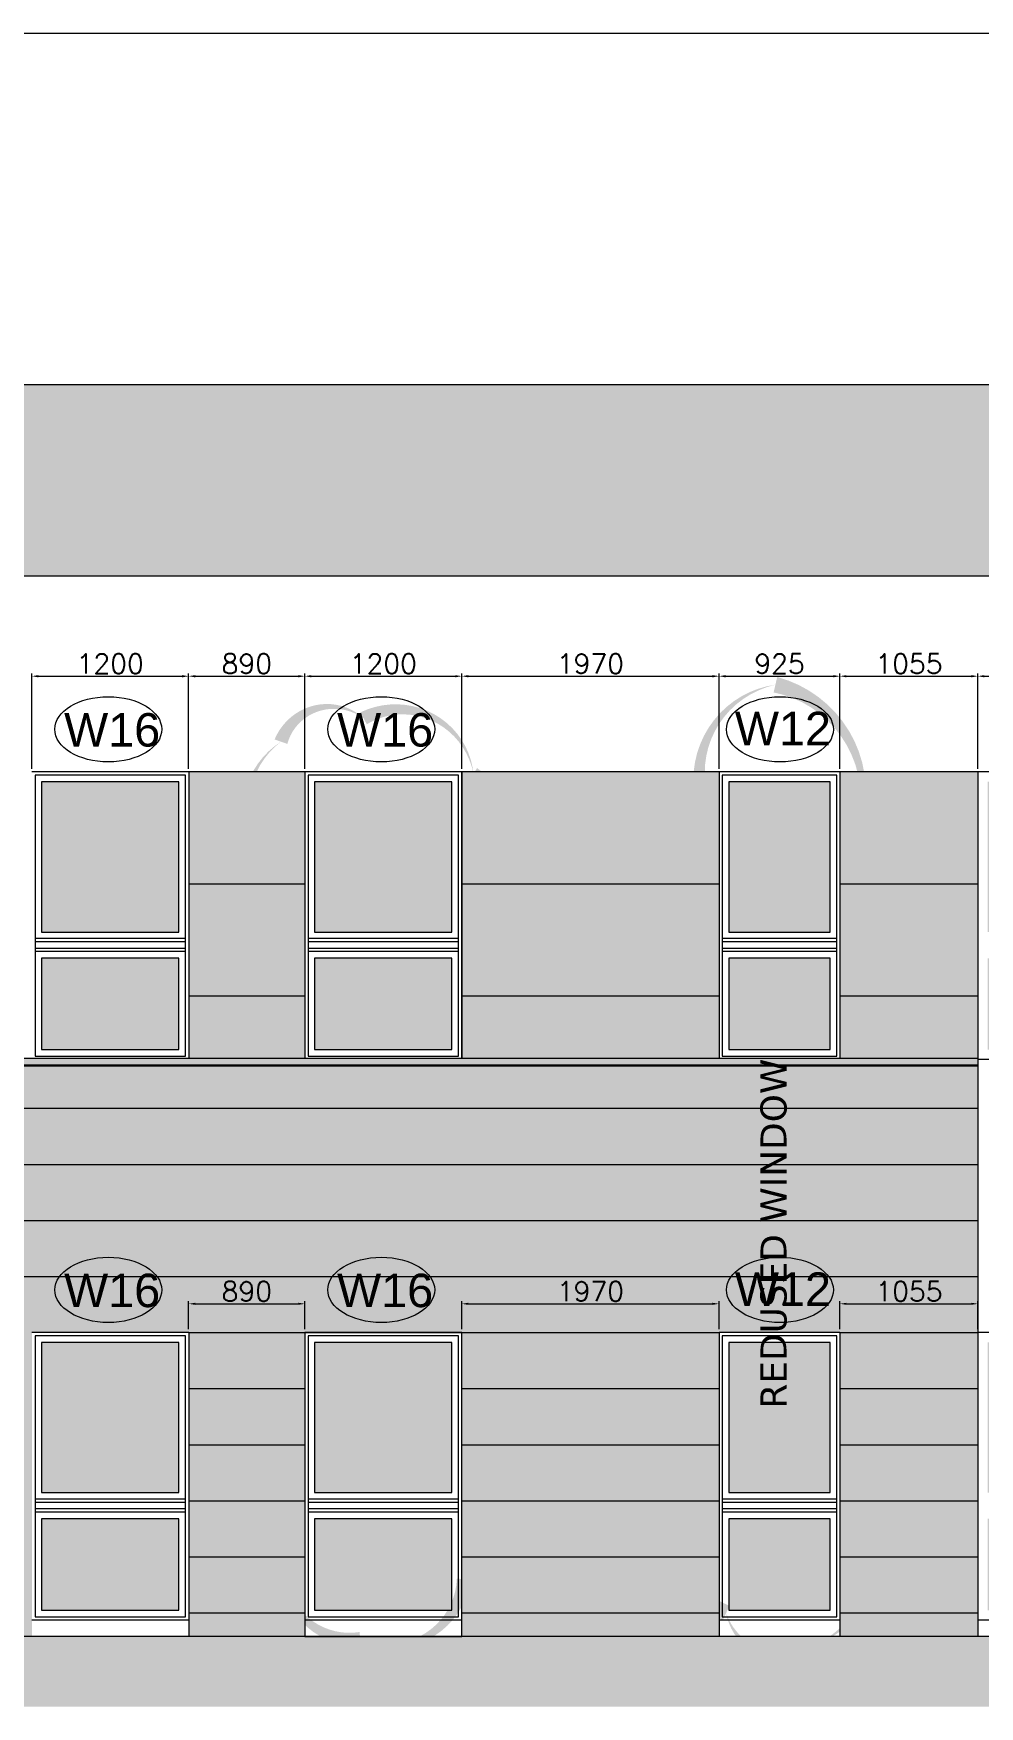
# Model space of a CAD drawing. Header units: millimetres. Extents: x -2143172 to 5255, y -610845 to 279739.
# Drawn here: x -1004814 to -997577, y -574446 to -561642 of the extents above; entities that cross this region are included whole.
import ezdxf

# ---------------------------------------------------------------- set-up
doc = ezdxf.new("R2010")
doc.units = ezdxf.units.MM
doc.header["$LTSCALE"] = 30
doc.linetypes.add('HIDDEN2', pattern=[0.1875, 0.125, -0.0625])
doc.layers.get('0').update_dxf_attribs({"lineweight": 5})
doc.layers.get('Defpoints').update_dxf_attribs({"lineweight": 5})
for name, color, linetype, lineweight in [('Al Window tag', 5, 'Continuous', 5), ('Aluminum', 7, 'Continuous', 5), ('dims.', 152, 'Continuous', 5), ('Elev 2', 251, 'Continuous', 5), ('Fill Aluminum Cladding', 254, 'Continuous', 5), ('Fill Grey Granite', 251, 'Continuous', 5), ('Frame', 7, 'Continuous', 5), ('Glass Hatch', 165, 'Continuous', 5), ('Hatch', 252, 'Continuous', 5), ('Joints', 250, 'Continuous', 5), ('Proj', 7, 'HIDDEN2', 5)]:
    doc.layers.add(name, color=color, linetype=linetype, lineweight=lineweight)
doc.layers.add('X-WHITE glass', color=255, linetype='Continuous')
doc.styles.add('SIMPLEX', font='SIMPLEX.shx', dxfattribs={"height": 150})
doc.styles.add('style4', font='verdana.ttf', dxfattribs={"height": 200})
doc.styles.add('TTLB-A0-JeddahDP$0$swis721', font='swiss.ttf')
doc.dimstyles.new('Buk', dxfattribs={"dimtxt": 150, "dimasz": 50, "dimexe": 20, "dimexo": 25, "dimgap": 20, "dimtad": 1, "dimdec": 0, "dimrnd": 5, "dimdsep": 46, "dimtxsty": 'SIMPLEX', "dimcen": 0, "dimdle": 20, "dimclrd": 256, "dimclre": 256, "dimclrt": 256, "dimadec": 0, "dimazin": 0, "dimtfac": 0.0075, "dimtdec": 0, "dimtmove": 1, "dimatfit": 2, "dimldrblk": 'ARCHTICK', "dimfxl": 1, "dimtolj": 1, "dimtzin": 0, "dimlwd": -1, "dimlwe": -1, "dimarcsym": 0})

# ---------------------------------------------------------------- blocks, each defined once
blk = doc.blocks.new('*D860')
at = {"layer": 'Defpoints', "color": 0, "transparency": 16777216}
for p in [(-1002738, -566561), (-1003627, -567294, 0), (-1002738, -567294, 0)]:
    blk.add_point(p, dxfattribs=at)
at = {"layer": 'dims.', "linetype": 'Continuous', "transparency": 16777216}
for p, q in [((-1003627, -567269), (-1003627, -566541)), ((-1002738, -567269), (-1002738, -566541))]:
    blk.add_line(p, q, dxfattribs=at)
at = {"layer": 'dims.', "transparency": 16777216}
blk.add_line((-1003577, -566561), (-1002788, -566561), dxfattribs=at)
for points in [[(-1003577, -566553), (-1003577, -566570), (-1003627, -566561)], [(-1002788, -566553), (-1002788, -566570), (-1002738, -566561)]]:
    blk.add_solid(points, dxfattribs=at)
at = {"layer": 'dims.', "transparency": 16777216, "insert": (-1003182, -566466), "char_height": 150, "attachment_point": 5, "style": 'SIMPLEX'}
blk.add_mtext('\\A1;890', dxfattribs=at)
blk = doc.blocks.new('_ArchTick')
at = {"color": 0, "linetype": 'ByBlock', "const_width": 0.15}
blk.add_lwpolyline([(-0.5, -0.5), (0.5, 0.5)], dxfattribs=at)
blk = doc.blocks.new('*D862')
at = {"layer": 'Defpoints', "color": 0, "transparency": 16777216}
for p in [(-1001538, -566561), (-1002738, -567294, 0), (-1001538, -567294, 0)]:
    blk.add_point(p, dxfattribs=at)
at = {"layer": 'dims.', "linetype": 'Continuous', "transparency": 16777216}
for p, q in [((-1002738, -567269), (-1002738, -566541)), ((-1001538, -567269), (-1001538, -566541))]:
    blk.add_line(p, q, dxfattribs=at)
at = {"layer": 'dims.', "transparency": 16777216}
blk.add_line((-1002688, -566561), (-1001588, -566561), dxfattribs=at)
for points in [[(-1002688, -566553), (-1002688, -566570), (-1002738, -566561)], [(-1001588, -566553), (-1001588, -566570), (-1001538, -566561)]]:
    blk.add_solid(points, dxfattribs=at)
at = {"layer": 'dims.', "transparency": 16777216, "insert": (-1002138, -566466), "char_height": 150, "attachment_point": 5, "style": 'SIMPLEX'}
blk.add_mtext('\\A1;1200', dxfattribs=at)
blk = doc.blocks.new('*D863')
at = {"layer": 'Defpoints', "color": 0, "transparency": 16777216}
for p in [(-1003627, -566561), (-1004827, -567294, 0), (-1003627, -567294, 0)]:
    blk.add_point(p, dxfattribs=at)
at = {"layer": 'dims.', "linetype": 'Continuous', "transparency": 16777216}
for p, q in [((-1004827, -567269), (-1004827, -566541)), ((-1003627, -567269), (-1003627, -566541))]:
    blk.add_line(p, q, dxfattribs=at)
at = {"layer": 'dims.', "transparency": 16777216}
blk.add_line((-1004777, -566561), (-1003677, -566561), dxfattribs=at)
for points in [[(-1004777, -566553), (-1004777, -566570), (-1004827, -566561)], [(-1003677, -566553), (-1003677, -566570), (-1003627, -566561)]]:
    blk.add_solid(points, dxfattribs=at)
at = {"layer": 'dims.', "transparency": 16777216, "insert": (-1004227, -566466), "char_height": 150, "attachment_point": 5, "style": 'SIMPLEX'}
blk.add_mtext('\\A1;1200', dxfattribs=at)
blk = doc.blocks.new('*D865')
at = {"layer": 'Defpoints', "color": 0, "transparency": 16777216}
for p in [(-998645, -566561), (-999570, -567294, 0), (-998645, -567294, 0)]:
    blk.add_point(p, dxfattribs=at)
at = {"layer": 'dims.', "linetype": 'Continuous', "transparency": 16777216}
for p, q in [((-999570, -567269), (-999570, -566541)), ((-998645, -567269), (-998645, -566541))]:
    blk.add_line(p, q, dxfattribs=at)
at = {"layer": 'dims.', "transparency": 16777216}
blk.add_line((-999520, -566561), (-998695, -566561), dxfattribs=at)
for points in [[(-999520, -566553), (-999520, -566570), (-999570, -566561)], [(-998695, -566553), (-998695, -566570), (-998645, -566561)]]:
    blk.add_solid(points, dxfattribs=at)
at = {"layer": 'dims.', "transparency": 16777216, "insert": (-999107, -566466), "char_height": 150, "attachment_point": 5, "style": 'SIMPLEX'}
blk.add_mtext('\\A1;925', dxfattribs=at)
blk = doc.blocks.new('*D866')
at = {"layer": 'Defpoints', "color": 0, "transparency": 16777216}
for p in [(-999570, -566561), (-1001538, -567294, 0), (-999570, -567294, 0)]:
    blk.add_point(p, dxfattribs=at)
at = {"layer": 'dims.', "linetype": 'Continuous', "transparency": 16777216}
for p, q in [((-1001538, -567269), (-1001538, -566541)), ((-999570, -567269), (-999570, -566541))]:
    blk.add_line(p, q, dxfattribs=at)
at = {"layer": 'dims.', "transparency": 16777216}
blk.add_line((-1001488, -566561), (-999620, -566561), dxfattribs=at)
for points in [[(-1001488, -566553), (-1001488, -566570), (-1001538, -566561)], [(-999620, -566553), (-999620, -566570), (-999570, -566561)]]:
    blk.add_solid(points, dxfattribs=at)
at = {"layer": 'dims.', "transparency": 16777216, "insert": (-1000554, -566466), "char_height": 150, "attachment_point": 5, "style": 'SIMPLEX'}
blk.add_mtext('\\A1;1970', dxfattribs=at)
blk = doc.blocks.new('*D870')
at = {"layer": 'Defpoints', "color": 0, "transparency": 16777216}
for p in [(-997590, -566561), (-998645, -567294, 0), (-997590, -567294, 0)]:
    blk.add_point(p, dxfattribs=at)
at = {"layer": 'dims.', "linetype": 'Continuous', "transparency": 16777216}
for p, q in [((-998645, -567269), (-998645, -566541)), ((-997590, -567269), (-997590, -566541))]:
    blk.add_line(p, q, dxfattribs=at)
at = {"layer": 'dims.', "transparency": 16777216}
blk.add_line((-998595, -566561), (-997640, -566561), dxfattribs=at)
for points in [[(-998595, -566553), (-998595, -566570), (-998645, -566561)], [(-997640, -566553), (-997640, -566570), (-997590, -566561)]]:
    blk.add_solid(points, dxfattribs=at)
at = {"layer": 'dims.', "transparency": 16777216, "insert": (-998117, -566466), "char_height": 150, "attachment_point": 5, "style": 'SIMPLEX'}
blk.add_mtext('\\A1;1055', dxfattribs=at)
blk = doc.blocks.new('*D871')
at = {"layer": 'Defpoints', "color": 0, "transparency": 16777216}
for p in [(-996638, -566561), (-997590, -567294, 0), (-996638, -567294, 0)]:
    blk.add_point(p, dxfattribs=at)
at = {"layer": 'dims.', "linetype": 'Continuous', "transparency": 16777216}
for p, q in [((-997590, -567269), (-997590, -566541)), ((-996638, -567269), (-996638, -566541))]:
    blk.add_line(p, q, dxfattribs=at)
at = {"layer": 'dims.', "transparency": 16777216}
blk.add_line((-997540, -566561), (-996688, -566561), dxfattribs=at)
for points in [[(-997540, -566553), (-997540, -566570), (-997590, -566561)], [(-996688, -566553), (-996688, -566570), (-996638, -566561)]]:
    blk.add_solid(points, dxfattribs=at)
at = {"layer": 'dims.', "transparency": 16777216, "insert": (-997114, -566466), "char_height": 150, "attachment_point": 5, "style": 'SIMPLEX'}
blk.add_mtext('\\A1;950', dxfattribs=at)
blk = doc.blocks.new('*D874')
at = {"layer": 'Defpoints', "color": 0, "transparency": 16777216}
for p in [(-1002738, -571364), (-1003627, -571584, 0), (-1002738, -571584, 0)]:
    blk.add_point(p, dxfattribs=at)
at = {"layer": 'dims.', "linetype": 'Continuous', "transparency": 16777216}
for p, q in [((-1003627, -571559), (-1003627, -571344)), ((-1002738, -571559), (-1002738, -571344))]:
    blk.add_line(p, q, dxfattribs=at)
at = {"layer": 'dims.', "transparency": 16777216}
blk.add_line((-1003577, -571364), (-1002788, -571364), dxfattribs=at)
for points in [[(-1003577, -571356), (-1003577, -571372), (-1003627, -571364)], [(-1002788, -571356), (-1002788, -571372), (-1002738, -571364)]]:
    blk.add_solid(points, dxfattribs=at)
at = {"layer": 'dims.', "transparency": 16777216, "insert": (-1003182, -571269), "char_height": 150, "attachment_point": 5, "style": 'SIMPLEX'}
blk.add_mtext('\\A1;890', dxfattribs=at)
blk = doc.blocks.new('*D875')
at = {"layer": 'Defpoints', "color": 0, "transparency": 16777216}
for p in [(-999570, -571364), (-1001538, -571584, 0), (-999570, -571584, 0)]:
    blk.add_point(p, dxfattribs=at)
at = {"layer": 'dims.', "linetype": 'Continuous', "transparency": 16777216}
for p, q in [((-1001538, -571559), (-1001538, -571344)), ((-999570, -571559), (-999570, -571344))]:
    blk.add_line(p, q, dxfattribs=at)
at = {"layer": 'dims.', "transparency": 16777216}
blk.add_line((-1001488, -571364), (-999620, -571364), dxfattribs=at)
for points in [[(-1001488, -571356), (-1001488, -571372), (-1001538, -571364)], [(-999620, -571356), (-999620, -571372), (-999570, -571364)]]:
    blk.add_solid(points, dxfattribs=at)
at = {"layer": 'dims.', "transparency": 16777216, "insert": (-1000554, -571269), "char_height": 150, "attachment_point": 5, "style": 'SIMPLEX'}
blk.add_mtext('\\A1;1970', dxfattribs=at)
blk = doc.blocks.new('*D912')
at = {"layer": 'Defpoints', "color": 0, "transparency": 16777216}
for p in [(-997590, -571364), (-998645, -571584, 0), (-997590, -571584, 0)]:
    blk.add_point(p, dxfattribs=at)
at = {"layer": 'dims.', "linetype": 'Continuous', "transparency": 16777216}
for p, q in [((-998645, -571559), (-998645, -571344)), ((-997590, -571559), (-997590, -571344))]:
    blk.add_line(p, q, dxfattribs=at)
at = {"layer": 'dims.', "transparency": 16777216}
blk.add_line((-998595, -571364), (-997640, -571364), dxfattribs=at)
for points in [[(-998595, -571356), (-998595, -571372), (-998645, -571364)], [(-997640, -571356), (-997640, -571372), (-997590, -571364)]]:
    blk.add_solid(points, dxfattribs=at)
at = {"layer": 'dims.', "transparency": 16777216, "insert": (-998117, -571269), "char_height": 150, "attachment_point": 5, "style": 'SIMPLEX'}
blk.add_mtext('\\A1;1055', dxfattribs=at)
blk = doc.blocks.new('A$C26B447E0')
at = {"layer": 'Al Window tag'}
blk.add_ellipse((-27, -344, 0), major_axis=(409, 0), ratio=0.610025, dxfattribs=at)
at = {"layer": 'Al Window tag', "insert": (-372, -210, 0), "char_height": 256, "attachment_point": 1, "style": 'TTLB-A0-JeddahDP$0$swis721'}
blk.add_mtext_dynamic_manual_height_columns('W12', width=1569.46, gutter_width=9406, heights=[480], dxfattribs=at)
blk = doc.blocks.new('A$C3BB820D7')
at = {"layer": 'Al Window tag'}
blk.add_ellipse((0, 0), major_axis=(409, 0), ratio=0.610025, dxfattribs=at)
at = {"layer": 'Al Window tag', "insert": (-338, 124, 0), "char_height": 256, "attachment_point": 1, "style": 'TTLB-A0-JeddahDP$0$swis721'}
blk.add_mtext_dynamic_manual_height_columns('W16', width=1569.46, gutter_width=9406, heights=[480], dxfattribs=at)

msp = doc.modelspace()

# ---------------------------------------------------------------- hatches: boundary and pattern name
at = {"layer": 'Fill Aluminum Cladding'}
h = msp.add_hatch(color=256, dxfattribs=at)
h.dxf.hatch_style = 1
h.set_gradient(color1=(105, 104, 99), color2=(38, 39, 39), tint=1, name='CURVED')
h.paths.add_polyline_path([(-983540, -564329.1), (-1035560, -564329.1), (-1035560, -565794.1), (-984140, -565794.1), (-984140, -573909.1), (-983540, -573909.1)])
h = msp.add_hatch(color=256, dxfattribs=at)
h.dxf.hatch_style = 1
h.set_gradient(color1=(235, 117, 0), color2=(255, 168, 82), rotation=180, tint=1, name='CURVED')
h.paths.add_polyline_path([(-999570, -573729.1), (-999756.2, -573729.1), (-999756.2, -573909.1), (-999570, -573909.1)], flags=17)
h.paths.add_polyline_path([(-998556.2, -572442.1), (-998645, -572442.1), (-998645, -572871.1), (-998556.2, -572871.1)], flags=17)
h.paths.add_polyline_path([(-998556.2, -572013.1), (-998645, -572013.1), (-998645, -572442.1), (-998556.2, -572442.1)], flags=17)
h.paths.add_polyline_path([(-998556.2, -571584.1), (-998645, -571584.1), (-998645, -572013.1), (-998556.2, -572013.1)], flags=17)
h.paths.add_polyline_path([(-999570, -571584.1), (-999756.2, -571584.1), (-999756.2, -572013.1), (-999570, -572013.1)], flags=17)
h.paths.add_polyline_path([(-999570, -572013.1), (-999756.2, -572013.1), (-999756.2, -572442.1), (-999570, -572442.1)], flags=17)
h.paths.add_polyline_path([(-999570, -572442.1), (-999756.2, -572442.1), (-999756.2, -572871.1), (-999570, -572871.1)], flags=17)
h.paths.add_polyline_path([(-999570, -572871.1), (-999756.2, -572871.1), (-999756.2, -573300.1), (-999570, -573300.1)], flags=17)
h.paths.add_polyline_path([(-999570, -573300.1), (-999756.2, -573300.1), (-999756.2, -573729.1), (-999570, -573729.1)], flags=17)
h.paths.add_polyline_path([(-998556.2, -573300.1), (-998645, -573300.1), (-998645, -573729.1), (-998556.2, -573729.1)], flags=17)
h.paths.add_polyline_path([(-998556.2, -573729.1), (-998645, -573729.1), (-998645, -573909.1), (-998556.2, -573909.1)], flags=17)
h.paths.add_polyline_path([(-998556.2, -572871.1), (-998645, -572871.1), (-998645, -573300.1), (-998556.2, -573300.1)], flags=17)
h.paths.add_polyline_path([(-997589.8, -569484.1), (-1012990.2, -569484.1), (-1012990.2, -569534.1), (-997589.8, -569534.1)])
h.paths.add_polyline_path([(-1007345, -572442.1), (-1007345, -572809.1), (-1008395, -572809.1), (-1008395, -572442.1)], flags=0)
h.paths.add_polyline_path([(-1007345, -572013.1), (-1007345, -572442.1), (-1008395, -572442.1), (-1008395, -572013.1)], flags=16)
h.paths.add_polyline_path([(-1007345, -571659.1), (-1007345, -572013.1), (-1008395, -572013.1), (-1008395, -571659.1)], flags=0)
h.paths.add_polyline_path([(-1007345, -572013.1), (-1007345, -571659.1), (-1008395, -571659.1), (-1008395, -572013.1), (-1008445, -572013.1), (-1008445, -571609.1), (-1007295, -571609.1), (-1007295, -572013.1)], flags=16)
h.paths.add_polyline_path([(-1008470, -572013.1), (-1008470, -571584.1), (-1007270, -571584.1), (-1007270, -572013.1), (-1007295, -572013.1), (-1007295, -571609.1), (-1008445, -571609.1), (-1008445, -572013.1)], flags=16)
h.paths.add_polyline_path([(-1008445, -572013.1), (-1008395, -572013.1), (-1008395, -572442.1), (-1008445, -572442.1)], flags=16)
h.paths.add_polyline_path([(-1008470, -572013.1), (-1008445, -572013.1), (-1008445, -572442.1), (-1008470, -572442.1)], flags=16)
h.paths.add_polyline_path([(-1007295, -572442.1), (-1007345, -572442.1), (-1007345, -572013.1), (-1007295, -572013.1)], flags=16)
h.paths.add_polyline_path([(-1008395, -572809.1), (-1007345, -572809.1), (-1007345, -572442.1), (-1007295, -572442.1), (-1007295, -572859.1), (-1008445, -572859.1), (-1008445, -572442.1), (-1008395, -572442.1)], flags=16)
h.paths.add_polyline_path([(-1007295, -572013.1), (-1007270, -572013.1), (-1007270, -572442.1), (-1007295, -572442.1)], flags=16)
h.paths.add_polyline_path([(-1007270, -572871.1), (-1007295, -572871.1), (-1007295, -572442.1), (-1007270, -572442.1)], flags=16)
h.paths.add_polyline_path([(-1008445, -572934.1), (-1008445, -572884.1), (-1007295, -572884.1), (-1007295, -572934.1)], flags=16)
h.paths.add_polyline_path([(-1008445, -572871.1), (-1008445, -572859.1), (-1007295, -572859.1), (-1007295, -572871.1)], flags=16)
h.paths.add_polyline_path([(-1008445, -572884.1), (-1008445, -572871.1), (-1007295, -572871.1), (-1007295, -572884.1)], flags=16)
h.paths.add_polyline_path([(-1007295, -572934.1), (-1007295, -572959.1), (-1008445, -572959.1), (-1008445, -572934.1)], flags=16)
h.paths.add_polyline_path([(-1007345, -573300.1), (-1007345, -573009.1), (-1008395, -573009.1), (-1008395, -573300.1), (-1008445, -573300.1), (-1008445, -572959.1), (-1007295, -572959.1), (-1007295, -573300.1)], flags=16)
h.paths.add_polyline_path([(-1008395, -573300.1), (-1008395, -573009.1), (-1007345, -573009.1), (-1007345, -573300.1)], flags=16)
h.paths.add_polyline_path([(-1008395, -573709.1), (-1008395, -573300.1), (-1007345, -573300.1), (-1007345, -573709.1)], flags=0)
h.paths.add_polyline_path([(-1008445, -573759.1), (-1008445, -573729.1), (-1007295, -573729.1), (-1007295, -573759.1)], flags=16)
h.paths.add_polyline_path([(-1008445, -573729.1), (-1008445, -573759.1), (-1007295, -573759.1), (-1007295, -573729.1), (-1007270, -573729.1), (-1007270, -573784.1), (-1008470, -573784.1), (-1008470, -573729.1)], flags=16)
h.paths.add_polyline_path([(-1007295, -573300.1), (-1007270, -573300.1), (-1007270, -573729.1), (-1007295, -573729.1)], flags=16)
h.paths.add_polyline_path([(-1007295, -572871.1), (-1007270, -572871.1), (-1007270, -573300.1), (-1007295, -573300.1)], flags=16)
h.paths.add_polyline_path([(-1008470, -573300.1), (-1008395, -573300.1), (-1008395, -573709.1), (-1007345, -573709.1), (-1007345, -573300.1), (-1007295, -573300.1), (-1007295, -573729.1), (-1008470, -573729.1)], flags=16)
h.paths.add_polyline_path([(-1008470, -572442.1), (-1008445, -572442.1), (-1008445, -572871.1), (-1008470, -572871.1)], flags=16)
h.paths.add_polyline_path([(-1008470, -572871.1), (-1008445, -572871.1), (-1008445, -573300.1), (-1008470, -573300.1)], flags=16)
edge = h.paths.add_edge_path()
edge.add_arc((-1007847.4, -573272.4), 872.3, 224.45644, 226.87694)
edge.add_line((-1008443.6, -573909.1), (-1010825, -573909.1))
edge.add_line((-1010825, -573909.1), (-1010825, -571584.1))
edge.add_line((-1010825, -571584.1), (-1012025, -571584.1))
edge.add_line((-1012025, -571584.1), (-1012025, -573909.1))
edge.add_line((-1012025, -573909.1), (-1012990.2, -573909.1))
edge.add_line((-1012990.2, -573909.1), (-1012990.2, -569544.1))
edge.add_line((-1012990.2, -569544.1), (-997589.8, -569544.1))
edge.add_line((-997589.8, -569544.1), (-997589.8, -573909.1))
edge.add_line((-997589.8, -573909.1), (-998556.2, -573909.1))
edge.add_line((-998556.2, -573909.1), (-998556.2, -571584.1))
edge.add_line((-998556.2, -571584.1), (-999756.2, -571584.1))
edge.add_line((-999756.2, -571584.1), (-999756.2, -573909.1))
edge.add_line((-999756.2, -573909.1), (-1001538.4, -573909.1))
edge.add_line((-1001538.4, -573909.1), (-1001538.4, -571584.1))
edge.add_line((-1001538.4, -571584.1), (-1002738.4, -571584.1))
edge.add_line((-1002738.4, -571584.1), (-1002738.4, -573909.1))
edge.add_line((-1002738.4, -573909.1), (-1003626.5, -573909.1))
edge.add_line((-1003626.5, -573909.1), (-1003626.5, -571584.1))
edge.add_line((-1003626.5, -571584.1), (-1004826.5, -571584.1))
edge.add_line((-1004826.5, -571584.1), (-1004826.5, -573909.1))
edge.add_line((-1004826.5, -573909.1), (-1005754.7, -573909.1))
edge.add_line((-1005754.7, -573909.1), (-1005754.7, -571584.1))
edge.add_line((-1005754.7, -571584.1), (-1006954.7, -571584.1))
edge.add_line((-1006954.7, -571584.1), (-1006954.7, -573909.1))
edge.add_line((-1006954.7, -573909.1), (-1007270, -573909.1))
edge.add_line((-1007270, -573909.1), (-1007270, -573784.1))
edge.add_line((-1007270, -573784.1), (-1008470, -573784.1))
edge.add_line((-1008470, -573784.1), (-1008470, -573883.4))
at = {"layer": 'Fill Grey Granite'}
h = msp.add_hatch(color=256, dxfattribs=at)
h.dxf.hatch_style = 1
h.set_gradient(color1=(233, 232, 231), color2=(224, 229, 229), tint=1, name='HEMISPHERICAL')
h.paths.add_polyline_path([(-998556.2, -569010.1), (-998645, -569010.1), (-998645, -569484.1), (-998556.2, -569484.1)])
h.paths.add_polyline_path([(-998556.2, -567294.1), (-998645, -567294.1), (-998645, -568152.1), (-998556.2, -568152.1)])
h.paths.add_polyline_path([(-998556.2, -568152.1), (-998645, -568152.1), (-998645, -569010.1), (-998556.2, -569010.1)])
h.paths.add_polyline_path([(-999570, -567294.1), (-999756.2, -567294.1), (-999756.2, -568152.1), (-999570, -568152.1)])
h.paths.add_polyline_path([(-999570, -569010.1), (-999756.2, -569010.1), (-999756.2, -569484.1), (-999570, -569484.1)])
h.paths.add_polyline_path([(-999570, -568152.1), (-999756.2, -568152.1), (-999756.2, -569010.1), (-999570, -569010.1)])
h.paths.add_polyline_path([(-1014490.2, -567294.1), (-1016610, -567294.1), (-1016610, -568152.1), (-1014490.2, -568152.1)])
h.paths.add_polyline_path([(-1014490.2, -568152.1), (-1016610, -568152.1), (-1016610, -569010.1), (-1014490.2, -569010.1)])
h.paths.add_polyline_path([(-1014490.2, -569010.1), (-1016610, -569010.1), (-1016610, -569868.1), (-1014490.2, -569868.1)])
h.paths.add_polyline_path([(-1014490.2, -569868.1), (-1016610, -569868.1), (-1016610, -570726.1), (-1014490.2, -570726.1)])
h.paths.add_polyline_path([(-1014490.2, -570726.1), (-1016610, -570726.1), (-1016610, -571584.1), (-1014490.2, -571584.1)])
h.paths.add_polyline_path([(-1014490.2, -571584.1), (-1016610, -571584.1), (-1016610, -572442.1), (-1014490.2, -572442.1)])
h.paths.add_polyline_path([(-1014490.2, -572442.1), (-1016610, -572442.1), (-1016610, -573300.1), (-1014490.2, -573300.1)])
h.paths.add_polyline_path([(-1014490.2, -573300.1), (-1016610, -573300.1), (-1016610, -573909.1), (-1014490.2, -573909.1)])
h.paths.add_polyline_path([(-1012025, -569010.1), (-1012990.2, -569010.1), (-1012990.2, -569484.1), (-1012025, -569484.1)])
h.paths.add_polyline_path([(-1012025, -568152.1), (-1012990.2, -568152.1), (-1012990.2, -569010.1), (-1012025, -569010.1)])
h.paths.add_polyline_path([(-1012025, -567294.1), (-1012990.2, -567294.1), (-1012990.2, -568152.1), (-1012025, -568152.1)])
h.paths.add_polyline_path([(-997589.8, -567294.1), (-998556.2, -567294.1), (-998556.2, -568152.1), (-997589.8, -568152.1)])
h.paths.add_polyline_path([(-997589.8, -568152.1), (-998556.2, -568152.1), (-998556.2, -569010.1), (-997589.8, -569010.1)])
h.paths.add_polyline_path([(-997589.8, -569010.1), (-998556.2, -569010.1), (-998556.2, -569484.1), (-997589.8, -569484.1)])
h.paths.add_polyline_path([(-1002738.4, -569010.1), (-1002738.4, -568152.1), (-1003626.5, -568152.1), (-1003626.5, -569010.1)])
h.paths.add_polyline_path([(-1001538.4, -568152.1), (-1001538.4, -569010.1), (-999756.2, -569010.1), (-999756.2, -568152.1)])
h.paths.add_polyline_path([(-1001538.4, -567294.1), (-1001538.4, -568152.1), (-999756.2, -568152.1), (-999756.2, -567294.1)])
h.paths.add_polyline_path([(-1002738.4, -568152.1), (-1002738.4, -567294.1), (-1003626.5, -567294.1), (-1003626.5, -568152.1)])
h.paths.add_polyline_path([(-1002738.4, -569484.1), (-1002738.4, -569010.1), (-1003626.5, -569010.1), (-1003626.5, -569484.1)])
h.paths.add_polyline_path([(-1001538.4, -569010.1), (-1001538.4, -569484.1), (-999756.2, -569484.1), (-999756.2, -569010.1)])
h.paths.add_polyline_path([(-996054.2, -573909.1), (-996054.2, -573300.1), (-996638.4, -573300.1), (-996638.4, -573909.1)])
h.paths.add_polyline_path([(-994554.2, -573300.1), (-994554.2, -573909.1), (-993970, -573909.1), (-993970, -573300.1)])
h.paths.add_polyline_path([(-994554.2, -572442.1), (-994554.2, -573300.1), (-993970, -573300.1), (-993970, -572442.1)])
h.paths.add_polyline_path([(-996054.2, -573300.1), (-996054.2, -572442.1), (-996638.4, -572442.1), (-996638.4, -573300.1)])
h.paths.add_polyline_path([(-996054.2, -569010.1), (-996054.2, -568152.1), (-996638.4, -568152.1), (-996638.4, -569010.1)])
h.paths.add_polyline_path([(-994554.2, -568152.1), (-994554.2, -569010.1), (-993970, -569010.1), (-993970, -568152.1)])
h.paths.add_polyline_path([(-996054.2, -569868.1), (-996054.2, -569010.1), (-996638.4, -569010.1), (-996638.4, -569868.1)])
h.paths.add_polyline_path([(-994554.2, -569010.1), (-994554.2, -569868.1), (-993970, -569868.1), (-993970, -569010.1)])
h.paths.add_polyline_path([(-996054.2, -570726.1), (-996054.2, -569868.1), (-996638.4, -569868.1), (-996638.4, -570726.1)])
h.paths.add_polyline_path([(-994554.2, -569868.1), (-994554.2, -570726.1), (-993970, -570726.1), (-993970, -569868.1)])
h.paths.add_polyline_path([(-996054.2, -571584.1), (-996054.2, -570726.1), (-996638.4, -570726.1), (-996638.4, -571584.1)])
h.paths.add_polyline_path([(-994554.2, -570726.1), (-994554.2, -571584.1), (-993970, -571584.1), (-993970, -570726.1)])
h.paths.add_polyline_path([(-996054.2, -572442.1), (-996054.2, -571584.1), (-996638.4, -571584.1), (-996638.4, -572442.1)])
h.paths.add_polyline_path([(-994554.2, -571584.1), (-994554.2, -572442.1), (-993970, -572442.1), (-993970, -571584.1)])
h.paths.add_polyline_path([(-994554.2, -567294.1), (-994554.2, -568152.1), (-993970, -568152.1), (-993970, -567294.1)])
h.paths.add_polyline_path([(-996054.2, -568152.1), (-996054.2, -567294.1), (-996638.4, -567294.1), (-996638.4, -568152.1)])
h.paths.add_polyline_path([(-1008445, -568644.1), (-1008445, -568594.1), (-1007295, -568594.1), (-1007295, -568644.1)])
h.paths.add_polyline_path([(-1007295, -568644.1), (-1007295, -568669.1), (-1008445, -568669.1), (-1008445, -568644.1)])
h.paths.add_polyline_path([(-1008470, -569010.1), (-1008470, -568152.1), (-1010825, -568152.1), (-1010825, -569010.1)])
h.paths.add_polyline_path([(-1008470, -568152.1), (-1008470, -567294.1), (-1010825, -567294.1), (-1010825, -568152.1)])
h.paths.add_polyline_path([(-1007295, -568669.1), (-1007295, -568594.1), (-1008445, -568594.1), (-1008445, -568669.1)])
h.paths.add_polyline_path([(-1007270, -568152.1), (-1007270, -569010.1), (-1006954.7, -569010.1), (-1006954.7, -568152.1)])
h.paths.add_polyline_path([(-1007270, -567294.1), (-1007270, -568152.1), (-1006954.7, -568152.1), (-1006954.7, -567294.1)])
h.paths.add_polyline_path([(-1008470, -569484.1), (-1008470, -569010.1), (-1010825, -569010.1), (-1010825, -569484.1)])
h.paths.add_polyline_path([(-1007270, -569010.1), (-1007270, -569484.1), (-1006954.7, -569484.1), (-1006954.7, -569010.1)])
at = {"layer": 'Glass Hatch', "transparency": 33554597}
h = msp.add_hatch(color=256, dxfattribs=at)
h.dxf.hatch_style = 1
h.set_gradient(color1=(152, 180, 195), color2=(184, 211, 219), rotation=90, name='HEMISPHERICAL')
h.paths.add_polyline_path([(-988445, -567369.1), (-989494.9, -567369.1), (-989494.9, -568519.1), (-988445, -568519.1)])
h.paths.add_polyline_path([(-988445, -568719.1), (-989494.9, -568719.1), (-989494.9, -569419.1), (-988445, -569419.1)])
h.paths.add_polyline_path([(-988445, -571659.1), (-989494.9, -571659.1), (-989494.9, -572809.1), (-988445, -572809.1)])
h.paths.add_polyline_path([(-988445, -573009.1), (-989494.9, -573009.1), (-989494.9, -573709.1), (-988445, -573709.1)])
h.paths.add_polyline_path([(-1022935, -571659.1), (-1023315, -571659.1), (-1023315, -572784.1), (-1022935, -572784.1)])
h.paths.add_polyline_path([(-1007345, -567369.1), (-1008395, -567369.1), (-1008395, -568519.1), (-1007345, -568519.1)])
h.paths.add_polyline_path([(-1007345, -568719.1), (-1008395, -568719.1), (-1008395, -569419.1), (-1007345, -569419.1)])
h.paths.add_polyline_path([(-1007345, -573009.1), (-1008395, -573009.1), (-1008395, -573709.1), (-1007345, -573709.1)])
h.paths.add_polyline_path([(-1007345, -571659.1), (-1008395, -571659.1), (-1008395, -572809.1), (-1007345, -572809.1)])
h.paths.add_polyline_path([(-1022935, -567369.1), (-1023315, -567369.1), (-1023315, -568494.1), (-1022935, -568494.1)])
h.paths.add_polyline_path([(-984215, -567369.1), (-984865, -567369.1), (-984865, -568519.1), (-984215, -568519.1)])
h.paths.add_polyline_path([(-984215, -568719.1), (-984865, -568719.1), (-984865, -569419.1), (-984215, -569419.1)])
h.paths.add_polyline_path([(-984215, -571659.1), (-984865, -571659.1), (-984865, -572809.1), (-984215, -572809.1)])
h.paths.add_polyline_path([(-984215, -573009.1), (-984865, -573009.1), (-984865, -573709.1), (-984215, -573709.1)])
h.paths.add_polyline_path([(-986085, -573009.1), (-987435, -573009.1), (-987435, -573709.1), (-986085, -573709.1)])
h.paths.add_polyline_path([(-986085, -571659.1), (-987435, -571659.1), (-987435, -572809.1), (-986085, -572809.1)])
h.paths.add_polyline_path([(-986085, -567369.1), (-987435, -567369.1), (-987435, -568519.1), (-986085, -568519.1)])
h.paths.add_polyline_path([(-992545, -573009.1), (-993895, -573009.1), (-993895, -573709.1), (-992545, -573709.1)])
h.paths.add_polyline_path([(-992545, -571659.1), (-993895, -571659.1), (-993895, -572809.1), (-992545, -572809.1)])
h.paths.add_polyline_path([(-992545, -568719.1), (-993895, -568719.1), (-993895, -569419.1), (-992545, -569419.1)])
h.paths.add_polyline_path([(-992545, -567369.1), (-993895, -567369.1), (-993895, -568519.1), (-992545, -568519.1)])
h.paths.add_polyline_path([(-996713.4, -567369.1), (-997514.8, -567369.1), (-997514.8, -568519.1), (-996713.4, -568519.1)])
h.paths.add_polyline_path([(-996713.4, -568719.1), (-997514.8, -568719.1), (-997514.8, -569419.1), (-996713.4, -569419.1)])
h.paths.add_polyline_path([(-1003701.5, -568719.1), (-1004751.5, -568719.1), (-1004751.5, -569419.1), (-1003701.5, -569419.1)])
h.paths.add_polyline_path([(-1003701.5, -567369.1), (-1004751.5, -567369.1), (-1004751.5, -568519.1), (-1003701.5, -568519.1)])
h.paths.add_polyline_path([(-1005829.7, -567369.1), (-1006879.7, -567369.1), (-1006879.7, -568519.1), (-1005829.7, -568519.1)])
h.paths.add_polyline_path([(-1005829.7, -568719.1), (-1006879.7, -568719.1), (-1006879.7, -569419.1), (-1005829.7, -569419.1)])
h.paths.add_polyline_path([(-1010900, -567369.1), (-1011950, -567369.1), (-1011950, -568519.1), (-1010900, -568519.1)])
h.paths.add_polyline_path([(-1010900, -568719.1), (-1011950, -568719.1), (-1011950, -569419.1), (-1010900, -569419.1)])
h.paths.add_polyline_path([(-1013065.2, -567369.1), (-1014415.2, -567369.1), (-1014415.2, -568519.1), (-1013065.2, -568519.1)])
h.paths.add_polyline_path([(-1013065.2, -568719.1), (-1014415.2, -568719.1), (-1014415.2, -569419.1), (-1013065.2, -569419.1)])
h.paths.add_polyline_path([(-1016685, -567369.1), (-1018035, -567369.1), (-1018035, -568519.1), (-1016685, -568519.1)])
h.paths.add_polyline_path([(-1016685, -568719.1), (-1018035, -568719.1), (-1018035, -569419.1), (-1016685, -569419.1)])
h.paths.add_polyline_path([(-1026285, -567369.1), (-1026535, -567369.1), (-1026535, -568494.1), (-1026285, -568494.1)])
h.paths.add_polyline_path([(-1025085, -567369.1), (-1025335, -567369.1), (-1025335, -568494.1), (-1025085, -568494.1)])
h.paths.add_polyline_path([(-1023885, -567369.1), (-1024135, -567369.1), (-1024135, -568494.1), (-1023885, -568494.1)])
h.paths.add_polyline_path([(-1022685, -567369.1), (-1022935, -567369.1), (-1022935, -568494.1), (-1022685, -568494.1)])
h.paths.add_polyline_path([(-1021552.6, -567369.1), (-1021802.6, -567369.1), (-1021802.6, -568494.1), (-1021552.6, -568494.1)])
h.paths.add_polyline_path([(-1020426.5, -567369.1), (-1020676.5, -567369.1), (-1020676.5, -568494.1), (-1020426.5, -568494.1)])
h.paths.add_polyline_path([(-1018671.8, -567369.1), (-1018921.8, -567369.1), (-1018921.8, -568494.1), (-1018671.8, -568494.1)])
h.paths.add_polyline_path([(-1026285, -571659.1), (-1026535, -571659.1), (-1026535, -572784.1), (-1026285, -572784.1)])
h.paths.add_polyline_path([(-1025085, -571659.1), (-1025335, -571659.1), (-1025335, -572784.1), (-1025085, -572784.1)])
h.paths.add_polyline_path([(-1023885, -571659.1), (-1024135, -571659.1), (-1024135, -572784.1), (-1023885, -572784.1)])
h.paths.add_polyline_path([(-1022685, -571659.1), (-1022935, -571659.1), (-1022935, -572784.1), (-1022685, -572784.1)])
h.paths.add_polyline_path([(-1021552.6, -571659.1), (-1021802.6, -571659.1), (-1021802.6, -572784.1), (-1021552.6, -572784.1)])
h.paths.add_polyline_path([(-1020426.5, -571659.1), (-1020676.5, -571659.1), (-1020676.5, -572784.1), (-1020426.5, -572784.1)])
h.paths.add_polyline_path([(-1018671.8, -571659.1), (-1018921.8, -571659.1), (-1018921.8, -572784.1), (-1018671.8, -572784.1)])
h.paths.add_polyline_path([(-1016685, -571659.1), (-1018035, -571659.1), (-1018035, -572809.1), (-1016685, -572809.1)])
h.paths.add_polyline_path([(-1016685, -573009.1), (-1018035, -573009.1), (-1018035, -573709.1), (-1016685, -573709.1)])
h.paths.add_polyline_path([(-1013065.2, -571659.1), (-1014415.2, -571659.1), (-1014415.2, -572809.1), (-1013065.2, -572809.1)])
h.paths.add_polyline_path([(-1013065.2, -573009.1), (-1014415.2, -573009.1), (-1014415.2, -573709.1), (-1013065.2, -573709.1)])
h.paths.add_polyline_path([(-1010900, -571659.1), (-1011950, -571659.1), (-1011950, -572809.1), (-1010900, -572809.1)])
h.paths.add_polyline_path([(-1010900, -573009.1), (-1011950, -573009.1), (-1011950, -573709.1), (-1010900, -573709.1)])
h.paths.add_polyline_path([(-1005829.7, -571659.1), (-1006879.7, -571659.1), (-1006879.7, -572809.1), (-1005829.7, -572809.1)])
h.paths.add_polyline_path([(-1005829.7, -573009.1), (-1006879.7, -573009.1), (-1006879.7, -573709.1), (-1005829.7, -573709.1)])
h.paths.add_polyline_path([(-1003701.5, -571659.1), (-1004751.5, -571659.1), (-1004751.5, -572809.1), (-1003701.5, -572809.1)])
h.paths.add_polyline_path([(-1003701.5, -573009.1), (-1004751.5, -573009.1), (-1004751.5, -573709.1), (-1003701.5, -573709.1)])
h.paths.add_polyline_path([(-996713.4, -571659.1), (-997514.8, -571659.1), (-997514.8, -572809.1), (-996713.4, -572809.1)])
h.paths.add_polyline_path([(-996713.4, -573009.1), (-997514.8, -573009.1), (-997514.8, -573709.1), (-996713.4, -573709.1)])
h.paths.add_polyline_path([(-1002663.4, -573009.1), (-1002663.4, -573709.1), (-1001613.4, -573709.1), (-1001613.4, -573009.1)])
h.paths.add_polyline_path([(-1001613.4, -572809.1), (-1001613.4, -571659.1), (-1002663.4, -571659.1), (-1002663.4, -572809.1)])
h.paths.add_polyline_path([(-1002663.4, -568719.1), (-1002663.4, -569419.1), (-1001613.4, -569419.1), (-1001613.4, -568719.1)])
h.paths.add_polyline_path([(-1001613.4, -568519.1), (-1001613.4, -567369.1), (-1002663.4, -567369.1), (-1002663.4, -568519.1)])
h.paths.add_polyline_path([(-995979.2, -568519.1), (-995979.2, -567369.1), (-994629.2, -567369.1), (-994629.2, -568519.1)])
h.paths.add_polyline_path([(-994629.2, -568719.1), (-994629.2, -569419.1), (-995979.2, -569419.1), (-995979.2, -568719.1)])
h.paths.add_polyline_path([(-995979.2, -572809.1), (-995979.2, -571659.1), (-994629.2, -571659.1), (-994629.2, -572809.1)])
h.paths.add_polyline_path([(-994629.2, -573009.1), (-994629.2, -573709.1), (-995979.2, -573709.1), (-995979.2, -573009.1)])
h.paths.add_polyline_path([(-990145, -568519.1), (-990145, -567369.1), (-990665, -567369.1), (-990665, -568519.1)])
h.paths.add_polyline_path([(-990145, -569419.1), (-990145, -568719.1), (-990665, -568719.1), (-990665, -569419.1)])
h.paths.add_polyline_path([(-986085, -568719.1), (-987435, -568719.1), (-987435, -569419.1), (-986085, -569419.1)])
h.paths.add_polyline_path([(-990145, -572809.1), (-990145, -571659.1), (-990665, -571659.1), (-990665, -572809.1)])
h.paths.add_polyline_path([(-990145, -573709.1), (-990145, -573009.1), (-990665, -573009.1), (-990665, -573709.1)])
h.paths.add_polyline_path([(-999495, -567369.1), (-999495, -568519.1), (-998720, -568519.1), (-998720, -567369.1)])
h.paths.add_polyline_path([(-998720, -569419.1), (-998720, -568719.1), (-999495, -568719.1), (-999495, -569419.1)])
h.paths.add_polyline_path([(-998720, -572809.1), (-998720, -571659.1), (-999495, -571659.1), (-999495, -572809.1)])
h.paths.add_polyline_path([(-999495, -573009.1), (-999495, -573709.1), (-998720, -573709.1), (-998720, -573009.1)])
at = {"layer": 'Hatch', "transparency": 33554636}
h = msp.add_hatch(color=256, dxfattribs=at)
h.dxf.hatch_style = 1
h.paths.add_polyline_path([(-1045005.6, -573909.1), (-1045005.6, -574446.1), (-975418.5, -574446.1), (-975418.5, -573909.1)])

# ---------------------------------------------------------------- linework, layer by layer
at = {"layer": 'Aluminum'}
for p, q in [((-998670, -567319.1, 0.2), (-999545, -567319.1, 0.2)), ((-999545, -567319.1, 0.2), (-999545, -569469.1, 0.2)), ((-998670, -569469.1, 0.2), (-998670, -567319.1, 0.2)), ((-998720, -567369.1, 0.2), (-999495, -567369.1, 0.2)), ((-998720, -567369.1, 0.2), (-999495, -567369.1, 0.2)), ((-999495, -567369.1, 0.2), (-999495, -568519.1, 0.2)), ((-998720, -568519.1, 0.2), (-998720, -567369.1, 0.2)), ((-1003651.5, -568569.1, 0.2), (-1004801.5, -568569.1, 0.2)), ((-1003651.5, -568594.1, 0.2), (-1004801.5, -568594.1, 0.2)), ((-1001563.4, -568569.1, 0.2), (-1002713.4, -568569.1, 0.2)), ((-1001563.4, -568594.1, 0.2), (-1002713.4, -568594.1, 0.2)), ((-998670, -568569.1, 0.2), (-999545, -568569.1, 0.2)), ((-998670, -568569.1, 0.2), (-999545, -568569.1, 0.2)), ((-998670, -568594.1, 0.2), (-999545, -568594.1, 0.2)), ((-998670, -568594.1, 0.2), (-999545, -568594.1, 0.2)), ((-999495, -568519.1, 0.2), (-998720, -568519.1, 0.2)), ((-999495, -568519.1, 0.2), (-998720, -568519.1, 0.2)), ((-1003651.5, -568644.1, 0.2), (-1004801.5, -568644.1, 0.2)), ((-1003651.5, -568669.1, 0.2), (-1004801.5, -568669.1, 0.2)), ((-1001563.4, -568644.1, 0.2), (-1002713.4, -568644.1, 0.2)), ((-1001563.4, -568669.1, 0.2), (-1002713.4, -568669.1, 0.2)), ((-998670, -568644.1, 0.2), (-999545, -568644.1, 0.2)), ((-998670, -568644.1, 0.2), (-999545, -568644.1, 0.2)), ((-998670, -568669.1, 0.2), (-999545, -568669.1, 0.2)), ((-998670, -568669.1, 0.2), (-999545, -568669.1, 0.2)), ((-999495, -568719.1, 0.2), (-999495, -569419.1, 0.2)), ((-998720, -568719.1, 0.2), (-999495, -568719.1, 0.2)), ((-998720, -569419.1, 0.2), (-998720, -568719.1, 0.2)), ((-999545, -569469.1, 0.2), (-998670, -569469.1, 0.2)), ((-999495, -569419.1, 0.2), (-998720, -569419.1, 0.2)), ((-998670, -571609.1, 0.2), (-999545, -571609.1, 0.2)), ((-999545, -571609.1, 0.2), (-999545, -573759.1, 0.2)), ((-998720, -571659.1, 0.2), (-999495, -571659.1, 0.2)), ((-999495, -571659.1, 0.2), (-999495, -572809.1, 0.2)), ((-998720, -572809.1, 0.2), (-998720, -571659.1, 0.2)), ((-998670, -573759.1, 0.2), (-998670, -571609.1, 0.2)), ((-999495, -572809.1, 0.2), (-998720, -572809.1, 0.2)), ((-1003651.5, -572859.1, 0.2), (-1004801.5, -572859.1, 0.2)), ((-1003651.5, -572884.1, 0.2), (-1004801.5, -572884.1, 0.2)), ((-1003651.5, -572934.1, 0.2), (-1004801.5, -572934.1, 0.2)), ((-1003651.5, -572959.1, 0.2), (-1004801.5, -572959.1, 0.2)), ((-1001563.4, -572859.1, 0.2), (-1002713.4, -572859.1, 0.2)), ((-1001563.4, -572884.1, 0.2), (-1002713.4, -572884.1, 0.2)), ((-1001563.4, -572934.1, 0.2), (-1002713.4, -572934.1, 0.2)), ((-1001563.4, -572959.1, 0.2), (-1002713.4, -572959.1, 0.2)), ((-998670, -572859.1, 0.2), (-999545, -572859.1, 0.2)), ((-998670, -572859.1, 0.2), (-999545, -572859.1, 0.2)), ((-998670, -572884.1, 0.2), (-999545, -572884.1, 0.2)), ((-998670, -572884.1, 0.2), (-999545, -572884.1, 0.2)), ((-998670, -572934.1, 0.2), (-999545, -572934.1, 0.2)), ((-998670, -572934.1, 0.2), (-999545, -572934.1, 0.2)), ((-998670, -572959.1, 0.2), (-999545, -572959.1, 0.2)), ((-998670, -572959.1, 0.2), (-999545, -572959.1, 0.2)), ((-999495, -573009.1, 0.2), (-999495, -573709.1, 0.2)), ((-998720, -573009.1, 0.2), (-999495, -573009.1, 0.2)), ((-998720, -573709.1, 0.2), (-998720, -573009.1, 0.2)), ((-999495, -573709.1, 0.2), (-998720, -573709.1, 0.2)), ((-999545, -573759.1, 0.2), (-998670, -573759.1, 0.2))]:
    msp.add_line(p, q, dxfattribs=at)
at = {"layer": 'Aluminum', "color": 219, "true_color": 0x642165, "elevation": 0.6}
msp.add_lwpolyline([(-999138.6, -566626.3, 0, 121.6, 0.5205671), (-999624.3, -567686.6, 0, 121.6, 0.5205671), (-999781, -568892.1, 0, 121.6, 0.5205671), (-999840.2, -570106.7, 0, 121.6, 0.5205671), (-999826.2, -571322.7, 0, 121.6, 0.5205671), (-999734.3, -572535.2, 0, 121.6, 0.5205671), (-999515.7, -573730.3, 0, 121.6, 0.5205671), (-998846.5, -573981.3, 0, 121.6, 0.5205671), (-998576.3, -572798.1, 0, 121.6, 0.5205671), (-998463.8, -571587.4, 0, 121.6, 0.5205671), (-998434.1, -570371.7, 0, 121.6, 0.5205671), (-998476.6, -569156.4, 0, 121.6, 0.5205671), (-998607.2, -567947.6, 0, 121.6, 0.5205671)], format="xyseb", close=True, dxfattribs=at)
at = {"layer": 'Aluminum', "elevation": 0.2}
for points in [[(-1003651.5, -567319.1), (-1004801.5, -567319.1), (-1004801.5, -569469.1), (-1003651.5, -569469.1)], [(-1002738.4, -569484.1), (-1001538.4, -569484.1), (-1001538.4, -567294.1), (-1002738.4, -567294.1)], [(-1001563.4, -567319.1), (-1002713.4, -567319.1), (-1002713.4, -569469.1), (-1001563.4, -569469.1)], [(-1003701.5, -568519.1), (-1003701.5, -567369.1), (-1004751.5, -567369.1), (-1004751.5, -568519.1)], [(-1001613.4, -568519.1), (-1001613.4, -567369.1), (-1002663.4, -567369.1), (-1002663.4, -568519.1)], [(-1004751.5, -568719.1), (-1004751.5, -569419.1), (-1003701.5, -569419.1), (-1003701.5, -568719.1)], [(-1002663.4, -568719.1), (-1002663.4, -569419.1), (-1001613.4, -569419.1), (-1001613.4, -568719.1)], [(-1003651.5, -571609.1), (-1004801.5, -571609.1), (-1004801.5, -573759.1), (-1003651.5, -573759.1)], [(-1003701.5, -572809.1), (-1003701.5, -571659.1), (-1004751.5, -571659.1), (-1004751.5, -572809.1)], [(-1002738.4, -573909.1), (-1001538.4, -573909.1), (-1001538.4, -571584.1), (-1002738.4, -571584.1)], [(-1001563.4, -571609.1), (-1002713.4, -571609.1), (-1002713.4, -573759.1), (-1001563.4, -573759.1)], [(-1001613.4, -572809.1), (-1001613.4, -571659.1), (-1002663.4, -571659.1), (-1002663.4, -572809.1)], [(-1004751.5, -573009.1), (-1004751.5, -573709.1), (-1003701.5, -573709.1), (-1003701.5, -573009.1)], [(-1002663.4, -573009.1), (-1002663.4, -573709.1), (-1001613.4, -573709.1), (-1001613.4, -573009.1)]]:
    msp.add_lwpolyline(points, close=True, dxfattribs=at)
for points in [[(-998670, -567319.1), (-999545, -567319.1)], [(-998720, -568719.1), (-999495, -568719.1)], [(-999545, -569469.1), (-998670, -569469.1)], [(-999495, -569419.1), (-998720, -569419.1)], [(-998670, -571609.1), (-999545, -571609.1)], [(-998720, -571659.1), (-999495, -571659.1)], [(-999495, -572809.1), (-998720, -572809.1)], [(-998720, -573009.1), (-999495, -573009.1)], [(-999495, -573709.1), (-998720, -573709.1)]]:
    msp.add_lwpolyline(points, dxfattribs=at)
at = {"layer": 'Elev 2'}
for p, q in [((-998556.2, -567294.1, 0.2), (-999756.2, -567294.1, 0.2)), ((-998645, -567294.1, 0.2), (-999570, -567294.1, 0.2)), ((-996638.4, -567294.1, 0.2), (-997589.8, -567294.1, 0.2)), ((-996638.4, -567294.1, 0.2), (-997589.8, -567294.1, 0.2)), ((-996638.4, -569494.1, 0.2), (-997589.8, -569494.1, 0.2)), ((-996638.4, -569494.1, 0.2), (-997589.8, -569494.1, 0.2)), ((-998645, -571584.1, 0.2), (-999570, -571584.1, 0.2)), ((-996638.4, -571584.1, 0.2), (-997589.8, -571584.1, 0.2)), ((-1003941.2, -573784.1, 0.2), (-1004826.5, -573784.1, 0.2)), ((-1003626.5, -573784.1, 0.2), (-1004826.5, -573784.1, 0.2)), ((-1001538.4, -573784.1, 0.2), (-1002738.4, -573784.1, 0.2)), ((-998645, -573784.1, 0.2), (-999570, -573784.1, 0.2)), ((-998645, -573784.1, 0.2), (-999570, -573784.1, 0.2)), ((-996638.4, -573784.1, 0.2), (-997589.8, -573784.1, 0.2))]:
    msp.add_line(p, q, dxfattribs=at)
at = {"layer": 'Frame'}
msp.add_line((-975418.5, -561642.4, 0.1), (-1045005.6, -561642.4, 0.1), dxfattribs=at)
at = {"layer": 'Joints'}
for p, q in [((-999756.2, -567294.1, 0.2), (-1003940, -567294.1, 0.2)), ((-997589.8, -567294.1, 0.2), (-998556.2, -567294.1, 0.2)), ((-1002738.4, -568152.1, 0.2), (-1003626.5, -568152.1, 0.2)), ((-999570, -568152.1, 0.2), (-1001538.4, -568152.1, 0.2)), ((-997589.8, -568152.1, 0.2), (-998645, -568152.1, 0.2)), ((-1002738.4, -569010.1, 0.2), (-1003626.5, -569010.1, 0.2)), ((-999570, -569010.1, 0.2), (-1001538.4, -569010.1, 0.2)), ((-997589.8, -569010.1, 0.2), (-998645, -569010.1, 0.2)), ((-1012990.2, -569868.1, 0.2), (-997589.8, -569868.1, 0.2)), ((-1012990.2, -570297.1, 0.2), (-997589.8, -570297.1, 0.2)), ((-1012990.2, -570726.1, 0.2), (-997589.8, -570726.1, 0.2)), ((-1012990.2, -571155.1, 0.2), (-997589.8, -571155.1, 0.2)), ((-1003626.5, -571584.1, 0.2), (-999570, -571584.1, 0.2)), ((-998645, -571584.1, 0.2), (-997589.8, -571584.1, 0.2)), ((-1003626.5, -572013.1, 0.2), (-1002738.4, -572013.1, 0.2)), ((-1001538.4, -572013.1, 0.2), (-999570, -572013.1, 0.2)), ((-998645, -572013.1, 0.2), (-997589.8, -572013.1, 0.2)), ((-1003626.5, -572442.1, 0.2), (-1002738.4, -572442.1, 0.2)), ((-1001538.4, -572442.1, 0.2), (-999570, -572442.1, 0.2)), ((-998645, -572442.1, 0.2), (-997589.8, -572442.1, 0.2)), ((-1003626.5, -572871.1, 0.2), (-1002738.4, -572871.1, 0.2)), ((-1001538.4, -572871.1, 0.2), (-999570, -572871.1, 0.2)), ((-998645, -572871.1, 0.2), (-997589.8, -572871.1, 0.2)), ((-1003626.5, -573300.1, 0.2), (-1002738.4, -573300.1, 0.2)), ((-1001538.4, -573300.1, 0.2), (-999570, -573300.1, 0.2)), ((-998645, -573300.1, 0.2), (-997589.8, -573300.1, 0.2)), ((-1003626.5, -573729.1, 0.2), (-1002738.4, -573729.1, 0.2)), ((-1001538.4, -573729.1, 0.2), (-999570, -573729.1, 0.2)), ((-998645, -573729.1, 0.2), (-997589.8, -573729.1, 0.2))]:
    msp.add_line(p, q, dxfattribs=at)
at = {"layer": 'Proj'}
for p, q in [((-1035560, -564329.1, 0.2), (-983540, -564329.1, 0.2)), ((-1035560, -565794.1, 0.2), (-984140, -565794.1, 0.2)), ((-1003626.5, -567294.1, 0.2), (-1004826.5, -567294.1, 0.2)), ((-1003626.5, -567294.1, 0.2), (-1003626.5, -569484.1, 0.2)), ((-1002738.4, -567294.1, 0.2), (-1002738.4, -569484.1, 0.2)), ((-1001538.4, -567294.1, 0.2), (-1002738.4, -567294.1, 0.2)), ((-1001538.4, -567294.1, 0.2), (-1001538.4, -569484.1, 0.2)), ((-999570, -567294.1, 0.2), (-999570, -569484.1, 0.2)), ((-998645, -567294.1, 0.2), (-998645, -569484.1, 0.2)), ((-997589.8, -567294.1, 0.2), (-997589.8, -573909.1, 0.2)), ((-1012990.2, -569484.1, 0.2), (-997589.8, -569484.1, 0.2)), ((-1012990.2, -569484.1, 0.2), (-997589.8, -569484.1, 0.2)), ((-997589.8, -569484.1, 0.2), (-997589.8, -573909.1, 0.2)), ((-997589.8, -569484.1, 0.2), (-997589.8, -573909.1, 0.2)), ((-1012990.2, -569534.1, 0.2), (-997589.8, -569534.1, 0.2)), ((-1012990.2, -569544.1, 0.2), (-997589.8, -569544.1, 0.2)), ((-1003626.5, -571584.1, 0.2), (-1004826.5, -571584.1, 0.2)), ((-1003626.5, -571584.1, 0.2), (-1003626.5, -573909.1, 0.2)), ((-999570, -571584.1, 0.2), (-999570, -573909.1, 0.2)), ((-998645, -571584.1, 0.2), (-999570, -571584.1, 0.2)), ((-998645, -571584.1, 0.2), (-998645, -573909.1, 0.2)), ((-975418.5, -573909.1, 0.2), (-1045005.6, -573909.1, 0.2))]:
    msp.add_line(p, q, dxfattribs=at)
at = {"layer": 'Proj', "color": 3, "elevation": 0.2}
msp.add_lwpolyline([(-1002920.9, -567062.4, 0, 103.6, 0.5205671), (-1002920.8, -568098.7, 0, 103.6, 0.5205671), (-1002919.4, -569135, 0, 103.6, 0.5205671), (-1002912, -570171.3, 0, 103.6, 0.5205671), (-1002894.2, -571207.4, 0, 103.6, 0.5205671), (-1002906.5, -572242.7, 0, 103.6, 0.5205671), (-1002884.9, -573270.6, 0, 103.6, 0.5205671), (-1002314.6, -573927.3, 0, 103.6, 0.5205671), (-1001523.7, -573471.5, 0, 103.6, 0.5205671), (-1001371.7, -572485.2, 0, 103.6, 0.5205671), (-1001392.6, -571449.2, 0, 103.6, 0.5205671), (-1001419.2, -570413.3, 0, 103.6, 0.5205671), (-1001442.9, -569377.4, 0, 103.6, 0.5205671), (-1001394.2, -568342.3, 0, 103.6, 0.5205671), (-1001448.2, -567308.3, 0, 103.6, 0.5205671), (-1002288.8, -566883.3, 0, 103.6, 0.5205671)], format="xyseb", close=True, dxfattribs=at)

# ---------------------------------------------------------------- block references
at = {"layer": 'Al Window tag'}
for name, p in [('A$C3BB820D7', (-1004241.8, -566967.7, 0.3)), ('A$C3BB820D7', (-1002153.7, -566967.7, 0.3)), ('A$C26B447E0', (-999076.9, -566623.8, 0.4)), ('A$C3BB820D7', (-1004241.8, -571257.7, 0.3)), ('A$C3BB820D7', (-1002153.7, -571257.7, 0.3)), ('A$C26B447E0', (-999076.9, -570913.8, 0.4))]:
    msp.add_blockref(name, p, dxfattribs=at)

# ---------------------------------------------------------------- texts
at = {"layer": 'X-WHITE glass', "ltscale": 6, "insert": (-999253.3, -572165.7, 1.2), "char_height": 200, "attachment_point": 1, "rotation": 90, "style": 'style4'}
msp.add_mtext_dynamic_manual_height_columns('REDUSED WINDOW', width=3692.883, gutter_width=1000, heights=[0], dxfattribs=at)

# ---------------------------------------------------------------- dimensions: what is measured, and where the dimension line sits
at = {"layer": 'dims.'}
for base, p1, p2, picture, middle in [((-1003626.5, -566561.4), (-1004826.5, -567294.1, 0.2), (-1003626.5, -567294.1, 0.2), '*D863', (-1004226.5, -566466.4)), ((-1002738.4, -566561.4), (-1003626.5, -567294.1, 0.2), (-1002738.4, -567294.1, 0.2), '*D860', (-1003182.5, -566466.4)), ((-1001538.4, -566561.4), (-1002738.4, -567294.1, 0.2), (-1001538.4, -567294.1, 0.2), '*D862', (-1002138.4, -566466.4)), ((-999570, -566561.4), (-1001538.4, -567294.1, 0.2), (-999570, -567294.1, 0.2), '*D866', (-1000554.2, -566466.4)), ((-998645, -566561.4), (-999570, -567294.1, 0.2), (-998645, -567294.1, 0.2), '*D865', (-999107.5, -566466.4)), ((-997589.8, -566561.4), (-998645, -567294.1, 0.2), (-997589.8, -567294.1, 0.2), '*D870', (-998117.4, -566466.4)), ((-996638.4, -566561.4), (-997589.8, -567294.1, 0.2), (-996638.4, -567294.1, 0.2), '*D871', (-997114.1, -566466.4)), ((-1002738.4, -571364), (-1003626.5, -571584.1, 0.2), (-1002738.4, -571584.1, 0.2), '*D874', (-1003182.5, -571269)), ((-999570, -571364), (-1001538.4, -571584.1, 0.2), (-999570, -571584.1, 0.2), '*D875', (-1000554.2, -571269)), ((-997589.8, -571364), (-998645, -571584.1, 0.2), (-997589.8, -571584.1, 0.2), '*D912', (-998117.4, -571269))]:
    dim = msp.add_linear_dim(base=base, p1=p1, p2=p2, dimstyle='Buk', dxfattribs=at)
    dim.commit()
    dim.dimension.update_dxf_attribs({"geometry": picture, "text_midpoint": middle})

doc.saveas('drawing.dxf')
